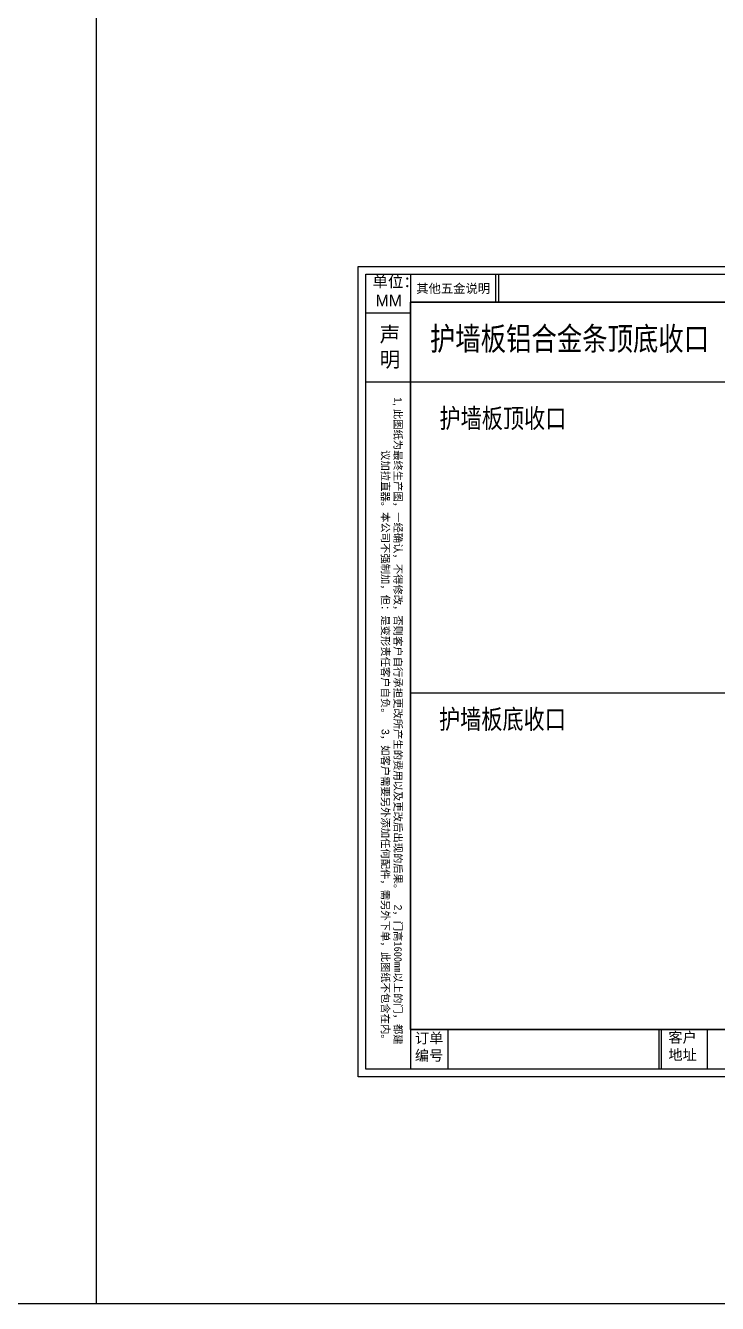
# Model space of a CAD drawing. Header units: millimetres. Extents: x 4862 to 20554, y 7569 to 11262.
# Drawn here: x 18269 to 18769, y 7569 to 8492 of the extents above; entities that cross this region are included whole.
import ezdxf
from ezdxf.enums import TextEntityAlignment as Align

# ---------------------------------------------------------------- set-up
doc = ezdxf.new("R2010")
doc.units = ezdxf.units.MM
doc.layers.add('0 @ 1', color=7, linetype='Continuous')
doc.styles.get("Standard").update_dxf_attribs({"font": 'arial.ttf'})
doc.styles.add('宋体', font='SimSun.ttf')
doc.styles.add('家具尺寸文字', font='SimSun.ttf', dxfattribs={"width": 0.8})

# ---------------------------------------------------------------- blocks, each defined once
blk = doc.blocks.new('A$C398a0407')
for p, q in [((443, 6784), (443, 64)), ((1163, 6547), (1163, 6784)), ((1190, 6547), (1190, 6784)), ((443, 6547), (8134, 6547)), ((443, 399), (9568, 399)), ((757, 399), (757, 64)), ((2542, 399), (2542, 64)), ((2562, 399), (2562, 64)), ((2949, 399), (2949, 64))]:
    blk.add_line(p, q)
at = {"color": 8}
for p, q in [((64, 6458), (443, 6458)), ((64, 5874), (443, 5874))]:
    blk.add_line(p, q, dxfattribs=at)
for points in [[(9632, 0), (0, 0), (0, 6848), (9632, 6848)], [(9568, 64), (64, 64), (64, 6784), (9568, 6784)]]:
    blk.add_lwpolyline(points, close=True)
at = {"color": 8, "insert": (369, 272), "char_height": 64, "width": 5497.15, "attachment_point": 3, "rotation": 270}
blk.add_mtext('1, {\\fSimSun|b0|i0|c134|p2;此图纸为最终生产图，一经确认，不得修改，否则客户自行承担更改所产生的费用以及更改后出现的后果。  }2{\\fSimSun|b0|i0|c134|p2;，门高1600mm以上的门，都建议加拉直器。本公司不强制加，但：是变形责任客户自负。  }3{\\fSimSun|b0|i0|c134|p2;，如客户需要另外添加任何配件，需另外下单，此图纸不包含在内。}', dxfattribs=at)
at = {"color": 8, "char_height": 88, "attachment_point": 1, "style": '宋体'}
for s, insert in [('订单\\P编号', (480, 371)), ('客户\\P地址', (2622, 377))]:
    blk.add_mtext_dynamic_manual_height_columns(s, width=596.49, gutter_width=12.5, heights=[0], dxfattribs=dict(at, insert=insert))
at = {"layer": '0 @ 1', "color": 8, "attachment_point": 1}
for s, insert, char_height, width in [('\\pi13.703;单位：\\P\\pi40.286;MM', (107, 6770), 96, 391.16), ('{\\fSimSun|b0|i0|c134|p2;其他五金说明}', (491, 6702), 76.33, 737.99), ('声明', (182, 6340), 127.5, 194.04)]:
    blk.add_mtext(s, dxfattribs=dict(at, insert=insert, char_height=char_height, width=width))
blk = doc.blocks.new('A$Caecb7373')
at = {"color": 1}
blk.add_lwpolyline([(0, 821.76), (1155.84, 821.76), (1155.84, 0), (0, 0)], close=True, dxfattribs=at)

msp = doc.modelspace()

# ---------------------------------------------------------------- linework, layer by layer
for p, q in [((18320.2, 7569.359), (18320.2, 11261.691)), ((18547.054, 8010.322), (19204.296, 8010.322)), ((4862.317, 7569.359), (20477.138, 7569.359))]:
    msp.add_line(p, q)
for points in [[(19204.296, 7767.16), (18547.054, 7767.16), (18547.054, 8292.552), (19204.296, 8292.552)], [(18547.054, 8235.06), (19204.296, 8235.06), (19204.296, 8292.552), (18547.054, 8292.552)]]:
    msp.add_lwpolyline(points, close=True)

# ---------------------------------------------------------------- block references
at = {"xscale": 0.0854586271997967, "yscale": 0.0854586271997967, "zscale": 0.0854586271997967}
msp.add_blockref('A$C398a0407', (18509.177, 7733.061), dxfattribs=at)
at = {"color": 1, "xscale": 0.7121552266649618, "yscale": 0.7121552266649618, "zscale": 0.7121552266649618}
msp.add_blockref('A$Caecb7373', (18509.177, 7733.061), dxfattribs=at)

# ---------------------------------------------------------------- texts
at = {"color": 1, "style": '家具尺寸文字', "width": 0.8}
msp.add_text('护墙板铝合金条顶底收口 ', height=16.8, dxfattribs=at).set_placement((18561.012, 8266.247), align=Align.MIDDLE_LEFT)
at = {"color": 50, "style": '家具尺寸文字', "width": 0.8}
for s, p in [('护墙板顶收口', (18567.895, 8201.742)), (' 护墙板底收口', (18559.942, 7984.427))]:
    msp.add_text(s, height=14, dxfattribs=at).set_placement(p)

doc.saveas('drawing.dxf')
